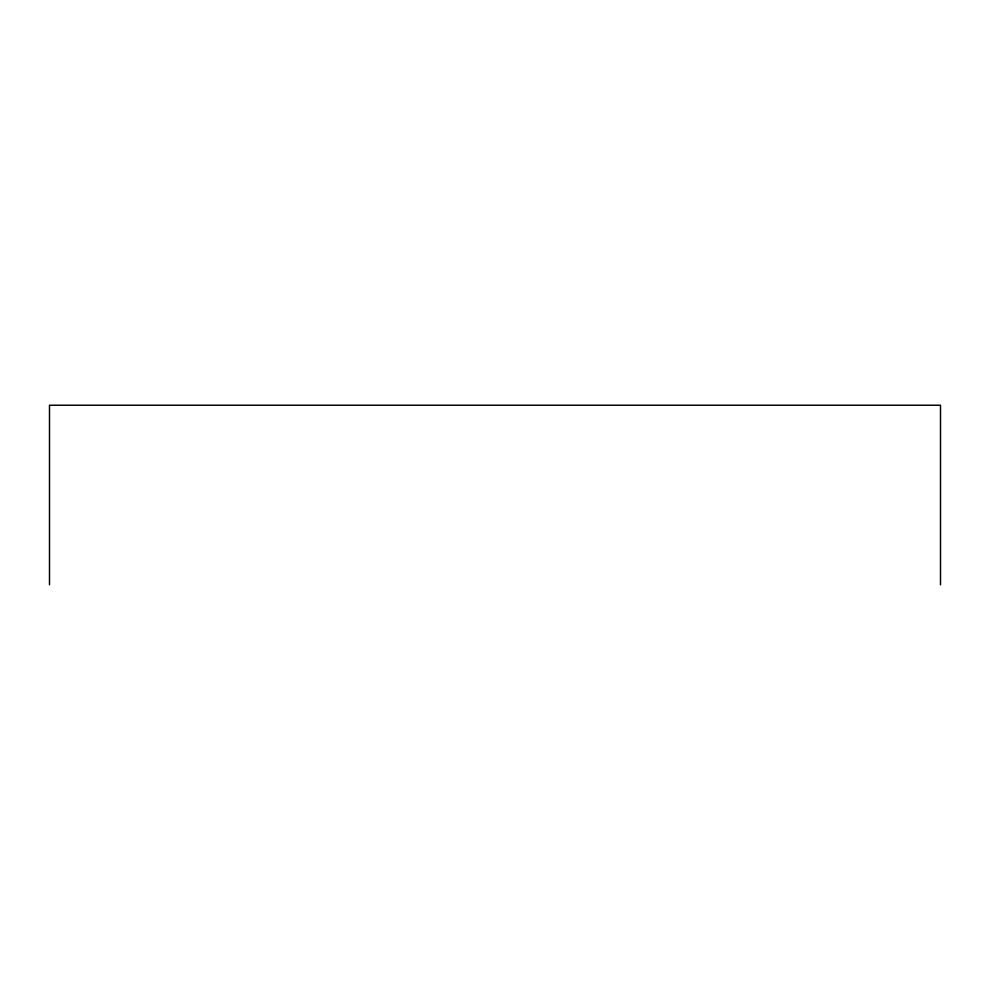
<?xml version="1.0" encoding="UTF-8"?>
<svg xmlns="http://www.w3.org/2000/svg" width="990" height="990" viewBox="0 0 990 990"><rect width="100%" height="100%" fill="white"/><g stroke="black" fill="none" stroke-linecap="round" stroke-linejoin="round"><path stroke-width="1.49" d="M940.5 584.768L940.5 405.232L49.5 405.232L49.5 584.768"/></g></svg>
